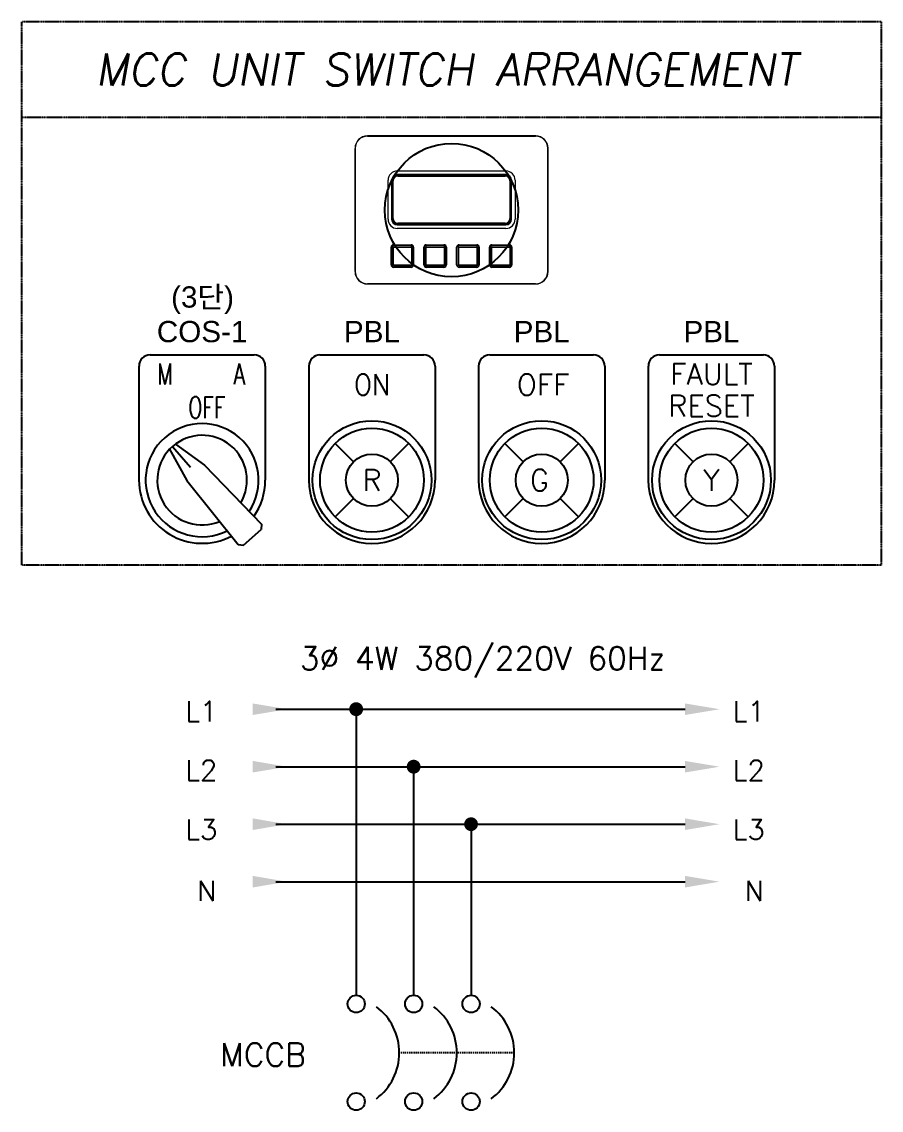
# Model space of a CAD drawing. Header units: millimetres. Extents: x 60229 to 91621, y 21923 to 36546.
# Drawn here: x 73314 to 74328, y 24411 to 25694 of the extents above; entities that cross this region are included whole.
import ezdxf
from ezdxf.enums import TextEntityAlignment as Align

# ---------------------------------------------------------------- set-up
doc = ezdxf.new("R2010")
doc.units = ezdxf.units.MM
doc.linetypes.add('CENTER', pattern=[2, 1.25, -0.25, 0.25, -0.25])
doc.linetypes.add('HIDDEN', pattern=[2.5, 1.5, -1])
doc.layers.add('1', color=7, linetype='Continuous')
doc.layers.add('속판 홀타공', color=2, linetype='Continuous')
doc.styles.add('ROMANS', font='romans.shx', dxfattribs={"bigfont": 'fhg.shx'})
doc.styles.get("Standard").update_dxf_attribs({"font": 'arial.ttf'})

# ---------------------------------------------------------------- blocks, each defined once
blk = doc.blocks.new('A$C37BB3849')
at = {"layer": '1', "color": 2, "linetype": 'Continuous', "lineweight": 18}
for p, q in [((41.07931, 17.078395), (-41.079309, 17.078395)), ((-41.00091, 17), (41.000911, 17)), ((41.000911, 17), (-41.00091, 17)), ((-47.078395, 11.079309), (-47.078395, -49.079309)), ((-47, -49.00091), (-47, 11.00091)), ((-47, 11.00091), (-47, -49.00091)), ((47, 11.00091), (47, -49.00091)), ((47, -49.00091), (47, 11.00091)), ((47.078396, -49.079309), (47.078396, 11.079309)), ((-26.5, 0), (26.5, 0)), ((-31, -23.5), (-31, -4.5)), ((-29.25, -4.5), (-29.25, -23.5)), ((-29, -7.1), (-29, -4.75)), ((-28.5, -23.25), (-28.5, -4.75)), ((26.5, -1.75), (-26.5, -1.75)), ((-26.25, -2), (26.25, -2)), ((-26.25, -2.5), (26.25, -2.5)), ((28.5, -4.75), (28.5, -23.25)), ((29, -4.75), (29, -12.8)), ((29.25, -23.5), (29.25, -4.5)), ((31, -4.5), (31, -23.5)), ((-29, -7.1), (-29.250009, -7.1)), ((-29.250009, -8.9), (-29, -8.9)), ((-29.25, -7), (-28.999996, -7)), ((-28.999996, -9), (-29.25, -9)), ((-29, -19.1), (-29, -8.9)), ((28.999997, -12.7), (29.25, -12.7)), ((29.25, -15.3), (28.999997, -15.3)), ((29.25001, -12.8), (29, -12.8)), ((29, -15.2), (29, -23.25)), ((29, -15.2), (29.25001, -15.2)), ((-29, -19.1), (-29.250009, -19.1)), ((-29.250009, -20.9), (-29, -20.9)), ((-29.25, -19), (-28.999996, -19)), ((-28.999996, -21), (-29.25, -21)), ((-29, -23.25), (-29, -20.9)), ((-26.5, -26.25), (26.5, -26.25)), ((26.25, -25.5), (-26.25, -25.5)), ((26.25, -26), (-26.25, -26)), ((26.5, -28), (-26.5, -28)), ((-28.3, -36), (-19.7, -36)), ((-19.7, -36.5), (-28.3, -36.5)), ((-28.2, -37.1), (-19.8, -37.1)), ((-12.3, -36), (-3.7, -36)), ((-3.7, -36.5), (-12.3, -36.5)), ((-12.2, -37.1), (-3.8, -37.1)), ((3.7, -36), (12.3, -36)), ((12.3, -36.5), (3.7, -36.5)), ((3.8, -37.1), (12.2, -37.1)), ((19.7, -36), (28.3, -36)), ((28.3, -36.5), (19.7, -36.5)), ((19.8, -37.1), (28.2, -37.1)), ((-29.5, -45.8), (-29.5, -37.2)), ((-29, -37.2), (-29, -45.8)), ((-28.4, -45.7), (-28.4, -37.3)), ((-19.6, -37.3), (-19.6, -45.7)), ((-19, -45.8), (-19, -37.2)), ((-18.5, -37.2), (-18.5, -45.8)), ((-13.5, -45.8), (-13.5, -37.2)), ((-13, -37.2), (-13, -45.8)), ((-12.4, -45.7), (-12.4, -37.3)), ((-3.6, -37.3), (-3.6, -45.7)), ((-3, -45.8), (-3, -37.2)), ((-2.5, -37.2), (-2.5, -45.8)), ((2.5, -45.8), (2.5, -37.2)), ((3, -37.2), (3, -45.8)), ((3.6, -45.7), (3.6, -37.3)), ((12.4, -37.3), (12.4, -45.7)), ((13, -45.8), (13, -37.2)), ((13.5, -37.2), (13.5, -45.8)), ((18.5, -45.8), (18.5, -37.2)), ((19, -37.2), (19, -45.8)), ((19.6, -45.7), (19.6, -37.3)), ((28.4, -37.3), (28.4, -45.7)), ((29, -45.8), (29, -37.2)), ((29.5, -37.2), (29.5, -45.8)), ((-28.3, -46.5), (-19.7, -46.5)), ((-19.7, -47), (-28.3, -47)), ((-19.8, -45.9), (-28.2, -45.9)), ((-27, -45.9), (-27, -46.5)), ((-26, -46.5), (-26, -45.9)), ((-24.5, -45.9), (-24.5, -46.5)), ((-23.5, -46.5), (-23.5, -45.9)), ((-22, -45.9), (-22, -46.5)), ((-21, -46.5), (-21, -45.9)), ((-12.3, -46.5), (-3.7, -46.5)), ((-3.7, -47), (-12.3, -47)), ((-3.8, -45.9), (-12.2, -45.9)), ((-11, -45.9), (-11, -46.5)), ((-10, -46.5), (-10, -45.9)), ((-8.5, -45.9), (-8.5, -46.5)), ((-7.5, -46.5), (-7.5, -45.9)), ((-6, -45.9), (-6, -46.5)), ((-5, -46.5), (-5, -45.9)), ((3.7, -46.5), (12.3, -46.5)), ((12.3, -47), (3.7, -47)), ((12.2, -45.9), (3.8, -45.9)), ((5, -45.9), (5, -46.5)), ((6, -46.5), (6, -45.9)), ((7.5, -45.9), (7.5, -46.5)), ((8.5, -46.5), (8.5, -45.9)), ((10, -45.9), (10, -46.5)), ((11, -46.5), (11, -45.9)), ((19.7, -46.5), (28.3, -46.5)), ((28.3, -47), (19.7, -47)), ((28.2, -45.9), (19.8, -45.9)), ((21, -45.9), (21, -46.5)), ((22, -46.5), (22, -45.9)), ((23.5, -45.9), (23.5, -46.5)), ((24.5, -46.5), (24.5, -45.9)), ((26, -45.9), (26, -46.5)), ((27, -46.5), (27, -45.9)), ((-41.079309, -55.078396), (41.07931, -55.078396)), ((41.000911, -55), (-41.00091, -55)), ((-41.00091, -55), (41.000911, -55))]:
    blk.add_line(p, q, dxfattribs=at)
for centre, radius, start, end in [((-26.5, -4.5), 4.5, 90, 180), ((26.5, -4.5), 4.5, 0, 90), ((-26.5, -4.5), 2.75, 90, 180), ((-26.25, -4.75), 2.75, 90, 180), ((-26.25, -4.75), 2.25, 90, 180), ((26.25, -4.75), 2.75, 0, 90), ((26.25, -4.75), 2.25, 0, 90), ((26.5, -4.5), 2.75, 0, 90), ((-26.5, -23.5), 4.5, 180, 270), ((-26.5, -23.5), 2.75, 180, 270), ((-26.25, -23.25), 2.75, 180, 270), ((-26.25, -23.25), 2.25, 180, 270), ((26.25, -23.25), 2.75, 270, 0), ((26.25, -23.25), 2.25, 270, 0), ((26.5, -23.5), 2.75, 270, 0), ((26.5, -23.5), 4.5, 270, 0), ((-28.3, -37.2), 1.2, 90, 180), ((-28.3, -37.2), 0.7, 90, 180), ((-28.2, -37.3), 0.2, 90, 180), ((-19.8, -37.3), 0.2, 0, 90), ((-19.7, -37.2), 1.2, 0, 90), ((-19.7, -37.2), 0.7, 0, 90), ((-12.3, -37.2), 1.2, 90, 180), ((-12.3, -37.2), 0.7, 90, 180), ((-12.2, -37.3), 0.2, 90, 180), ((-3.8, -37.3), 0.2, 0, 90), ((-3.7, -37.2), 1.2, 0, 90), ((-3.7, -37.2), 0.7, 0, 90), ((3.7, -37.2), 1.2, 90, 180), ((3.7, -37.2), 0.7, 90, 180), ((3.8, -37.3), 0.2, 90, 180), ((12.2, -37.3), 0.2, 0, 90), ((12.3, -37.2), 1.2, 0, 90), ((12.3, -37.2), 0.7, 0, 90), ((19.7, -37.2), 1.2, 90, 180), ((19.7, -37.2), 0.7, 90, 180), ((19.8, -37.3), 0.2, 90, 180), ((28.2, -37.3), 0.2, 0, 90), ((28.3, -37.2), 1.2, 0, 90), ((28.3, -37.2), 0.7, 0, 90), ((-28.3, -45.8), 1.2, 180, 270), ((-28.3, -45.8), 0.7, 180, 270), ((-28.2, -45.7), 0.2, 180, 270), ((-19.8, -45.7), 0.2, 270, 0), ((-19.7, -45.8), 1.2, 270, 0), ((-19.7, -45.8), 0.7, 270, 0), ((-12.3, -45.8), 1.2, 180, 270), ((-12.3, -45.8), 0.7, 180, 270), ((-12.2, -45.7), 0.2, 180, 270), ((-3.8, -45.7), 0.2, 270, 0), ((-3.7, -45.8), 1.2, 270, 0), ((-3.7, -45.8), 0.7, 270, 0), ((3.7, -45.8), 1.2, 180, 270), ((3.7, -45.8), 0.7, 180, 270), ((3.8, -45.7), 0.2, 180, 270), ((12.2, -45.7), 0.2, 270, 0), ((12.3, -45.8), 1.2, 270, 0), ((12.3, -45.8), 0.7, 270, 0), ((19.7, -45.8), 1.2, 180, 270), ((19.7, -45.8), 0.7, 180, 270), ((19.8, -45.7), 0.2, 180, 270), ((28.2, -45.7), 0.2, 270, 0), ((28.3, -45.8), 1.2, 270, 0), ((28.3, -45.8), 0.7, 270, 0)]:
    blk.add_arc(centre, radius, start, end, dxfattribs=at)
for centre, major_axis, ratio, start_param, end_param in [((-41.077633, 11.077634), (4.243718, -4.243718), 0.999746, 2.3563467834, 3.9268385237), ((-40.999086, 10.999086), (4.243933, -4.243933), 0.999695, 2.3563461886, 3.9268391183), ((-40.999086, 10.999086), (-4.243933, 4.243933), 0.999695, 5.4979388427, 7.0684317721), ((40.999086, 10.999086), (-4.243933, -4.243933), 0.999695, 2.3563461874, 3.9268391181), ((40.999086, 10.999086), (4.243933, 4.243933), 0.999695, 5.4979388413, 7.0684317721), ((41.077634, 11.077634), (-4.243718, -4.243718), 0.999746, 2.3563467834, 3.9268385237), ((-41.077633, -49.077634), (-4.243718, -4.243718), 0.999746, 5.497939437, 7.0684311773), ((-40.999086, -48.999086), (4.243933, 4.243933), 0.999695, 2.3563461886, 3.9268391181), ((-40.999086, -48.999086), (-4.243933, -4.243933), 0.999695, 5.4979388424, 7.0684317722), ((40.999086, -48.999086), (-4.243933, 4.243933), 0.999695, 2.3563461886, 3.9268391194), ((40.999086, -48.999086), (4.243933, -4.243933), 0.999695, 5.497938843, 7.0684317734), ((41.077634, -49.077634), (4.243718, -4.243718), 0.999746, 5.497939437, 7.0684311773)]:
    blk.add_ellipse(centre, major_axis=major_axis, ratio=ratio, start_param=start_param, end_param=end_param, dxfattribs=at)

msp = doc.modelspace()

# ---------------------------------------------------------------- linework, layer by layer
at = {"color": 3, "linetype": 'CENTER', "lineweight": -2}
for p, q in [((73314.2, 25053.7), (73314.2, 25694.5)), ((74328.3, 25694.5), (73314.2, 25694.5)), ((74328.3, 25694.5), (74328.3, 25053.7)), ((73314.2, 25581.8), (74328.3, 25581.8)), ((74328.3, 25053.7), (73314.2, 25053.7))]:
    msp.add_line(p, q, dxfattribs=at)
at = {"color": 3, "lineweight": -2}
for p, q in [((73465.7, 25301.6), (73588.4, 25301.6)), ((73666, 25301.6), (73788.7, 25301.6)), ((73866.3, 25301.6), (73989, 25301.6)), ((74066.7, 25301.6), (74189.3, 25301.6)), ((73452.5, 25288.5), (73452.5, 25153.9)), ((73601.5, 25288.5), (73601.5, 25153.9)), ((73652.9, 25288.5), (73652.9, 25153.9)), ((73801.8, 25288.5), (73801.8, 25153.9)), ((73853.2, 25288.5), (73853.2, 25153.9)), ((74002.2, 25288.5), (74002.2, 25153.9)), ((74053.5, 25288.5), (74053.5, 25153.9)), ((74202.5, 25288.5), (74202.5, 25153.9))]:
    msp.add_line(p, q, dxfattribs=at)
at = {"color": 8, "lineweight": -2}
for p, q in [((73495.7, 25196.5), (73529.8, 25171.6)), ((73488.7, 25190.4), (73509.1, 25153.4)), ((73492.1, 25193.6), (73513.4, 25169.4)), ((73529.8, 25171.6), (73596.9, 25102)), ((73509.1, 25153.4), (73569.6, 25078)), ((73575.9, 25077.4), (73596.7, 25095.7)), ((73596.9, 25102), (73596.7, 25095.7)), ((73569.6, 25078), (73575.9, 25077.4))]:
    msp.add_line(p, q, dxfattribs=at)
at = {"color": 8, "linetype": 'Continuous', "lineweight": -2}
for p, q in [((73684, 25197.3), (73705.7, 25175.6)), ((73749, 25175.6), (73770.7, 25197.3)), ((73884.3, 25197.3), (73906, 25175.6)), ((73949.4, 25175.6), (73971.1, 25197.3)), ((74084.6, 25197.3), (74106.3, 25175.6)), ((74149.7, 25175.6), (74171.4, 25197.3)), ((73684, 25110.5), (73705.7, 25132.2)), ((73749, 25132.2), (73770.7, 25110.5)), ((73884.3, 25110.5), (73906, 25132.2)), ((73949.4, 25132.2), (73971.1, 25110.5)), ((74084.6, 25110.5), (74106.3, 25132.2)), ((74149.7, 25132.2), (74171.4, 25110.5))]:
    msp.add_line(p, q, dxfattribs=at)
at = {"color": 7, "lineweight": -2}
for p, q in [((73613.9, 24883.8), (74096.9, 24883.8)), ((73708.8, 24883.8), (73708.8, 24546.5)), ((73613.9, 24816), (74096.9, 24816)), ((73776.6, 24816), (73776.6, 24546.5)), ((73613.9, 24748.2), (74096.9, 24748.2)), ((73844.4, 24748.2), (73844.4, 24546.5)), ((73613.9, 24680.4), (74096.9, 24680.4))]:
    msp.add_line(p, q, dxfattribs=at)
at = {"color": 3, "linetype": 'HIDDEN', "lineweight": -2}
msp.add_line((73895.3, 24478.7), (73759.7, 24478.7), dxfattribs=at)
at = {"lineweight": -2, "const_width": 8.14}
for points in [[(73704.7, 24883.8, 1), (73712.9, 24883.8, 1)], [(73772.5, 24816, 1), (73780.7, 24816, 1)], [(73840.3, 24748.2, 1), (73848.4, 24748.2, 1)]]:
    msp.add_lwpolyline(points, format="xyb", close=True, dxfattribs=at)
at = {"color": 8, "linetype": 'Continuous', "lineweight": -2}
for centre, radius in [((73727.4, 25153.9), 70.1), ((73927.7, 25153.9), 70.1), ((74128, 25153.9), 70.1), ((73727.4, 25153.9), 61.3), ((73927.7, 25153.9), 61.3), ((74128, 25153.9), 61.3)]:
    msp.add_circle(centre, radius, dxfattribs=at)
at = {"color": 8, "lineweight": -2}
for centre in [(73727.4, 25153.9), (73927.7, 25153.9), (74128, 25153.9)]:
    msp.add_circle(centre, 30.7, dxfattribs=at)
at = {"lineweight": -2}
for centre in [(73708.8, 24536.3), (73776.6, 24536.3), (73844.4, 24536.3), (73708.8, 24421.1), (73776.6, 24421.1), (73844.4, 24421.1)]:
    msp.add_circle(centre, 10.2, dxfattribs=at)
at = {"color": 3, "lineweight": -2}
for centre, radius, start, end in [((73465.7, 25288.5), 13.1, 90, 180), ((73588.4, 25288.5), 13.1, 0, 90), ((73666, 25288.5), 13.1, 90, 180), ((73788.7, 25288.5), 13.1, 0, 90), ((73866.3, 25288.5), 13.1, 90, 180), ((73989, 25288.5), 13.1, 0, 90), ((74066.7, 25288.5), 13.1, 90, 180), ((74189.3, 25288.5), 13.1, 0, 90), ((73527, 25153.9), 74.5, 180, 297.6758), ((73527, 25153.9), 74.5, 325.0198, 0), ((73727.4, 25153.9), 74.5, 180, 0), ((73927.7, 25153.9), 74.5, 180, 0), ((74128, 25153.9), 74.5, 180, 0)]:
    msp.add_arc(centre, radius, start, end, dxfattribs=at)
at = {"color": 8, "lineweight": -2}
for radius, start, end in [(66.7, 326.3304, 296.3652), (52.9, 329.6355, 293.06)]:
    msp.add_arc((73527, 25153.9), radius, start, end, dxfattribs=at)
at = {"color": 7, "lineweight": -2}
msp.add_arc((73691.9, 24478.7), 67.8, 306.8699, 53.1301, dxfattribs=at)
at = {"lineweight": -2}
for centre in [(73759.7, 24478.7), (73827.5, 24478.7)]:
    msp.add_arc(centre, 67.8, 306.8699, 53.1301, dxfattribs=at)
at = {"color": 3, "lineweight": -2}
for points in [[(73586.8, 24890.6), (73586.8, 24877), (73627.4, 24883.8)], [(74096.9, 24890.6), (74096.9, 24877), (74137.6, 24883.8)], [(73586.8, 24822.8), (73586.8, 24809.2), (73627.4, 24816)], [(74096.9, 24822.8), (74096.9, 24809.2), (74137.6, 24816)], [(73586.8, 24755), (73586.8, 24741.4), (73627.4, 24748.2)], [(74096.9, 24755), (74096.9, 24741.4), (74137.6, 24748.2)], [(73586.8, 24687.2), (73586.8, 24673.6), (73627.4, 24680.4)], [(74096.9, 24687.2), (74096.9, 24673.6), (74137.6, 24680.4)]]:
    msp.add_solid(points, dxfattribs=at)
at = {"layer": '속판 홀타공', "color": 7, "lineweight": -2}
msp.add_circle((73821.3, 25472.4), 78.6, dxfattribs=at)

# ---------------------------------------------------------------- block references
at = {"lineweight": -2, "xscale": 2.417984828765751, "yscale": 2.417984828765751, "zscale": 2.417984828765751}
msp.add_blockref('A$C37BB3849', (73821.3, 25518.5), dxfattribs=at)

# ---------------------------------------------------------------- texts
at = {"lineweight": -2, "style": 'ROMANS', "oblique": 10}
msp.add_text('MCC UNIT SWITCH ARRANGEMENT', height=37.56, dxfattribs=at).set_placement((73815, 25619.3), align=Align.CENTER)
at = {"color": 1, "lineweight": -2}
for s, p in [('(3단)', (73527.5, 25357.4)), ('COS-1', (73527, 25316.6))]:
    msp.add_text(s, height=25.04, dxfattribs=at).set_placement(p, align=Align.CENTER)
at = {"lineweight": -2}
for p in [(73727.4, 25316.6), (73927.7, 25316.6), (74128, 25316.6)]:
    msp.add_text('PBL', height=25.04, dxfattribs=at).set_placement(p, align=Align.CENTER)
at = {"color": 12, "lineweight": -2, "style": 'ROMANS', "width": 0.7}
for s, height, p in [('M', 25, (73483.2, 25266.6)), ('A', 25, (73570.9, 25266.6)), ('OFF', 25.04, (73532.6, 25227))]:
    msp.add_text(s, height=height, dxfattribs=at).set_placement(p, align=Align.CENTER)
at = {"color": 7, "lineweight": -2, "style": 'ROMANS'}
for s, height, p in [('FAULT', 25.04, (74128, 25266.6)), ('OFF', 25.04, (73929.4, 25254)), ('RESET', 25.04, (74128, 25229)), ('R', 25, (73727.4, 25141.4)), ('G', 25, (73925.1, 25141.4)), ('Y', 25, (74128, 25141.4)), ('3%%C 4W 380/220V 60Hz', 27.119, (73857.9, 24930.3))]:
    msp.add_text(s, height=height, dxfattribs=at).set_placement(p, align=Align.CENTER)
at = {"color": 7, "lineweight": -2, "style": 'ROMANS', "width": 0.9}
msp.add_text('ON', height=25.04, dxfattribs=at).set_placement((73727.4, 25254), align=Align.CENTER)
at = {"color": 7, "lineweight": -2, "style": 'ROMANS'}
for s, height, p in [('L1', 23.77, (73507.2, 24869.4)), ('L1', 23.77, (74153.2, 24869.4)), ('L2', 23.77, (73507.2, 24799.8)), ('L2', 23.77, (74153.2, 24799.8)), ('L3', 23.77, (73507.2, 24730.1)), ('L3', 23.77, (74153.2, 24730.1)), ('N', 23.8, (73521.2, 24657.7)), ('N', 23.8, (74167.2, 24657.7)), ('MCCB', 27.12, (73548.4, 24462.8))]:
    msp.add_text(s, height=height, dxfattribs=at).set_placement(p)

doc.saveas('drawing.dxf')
